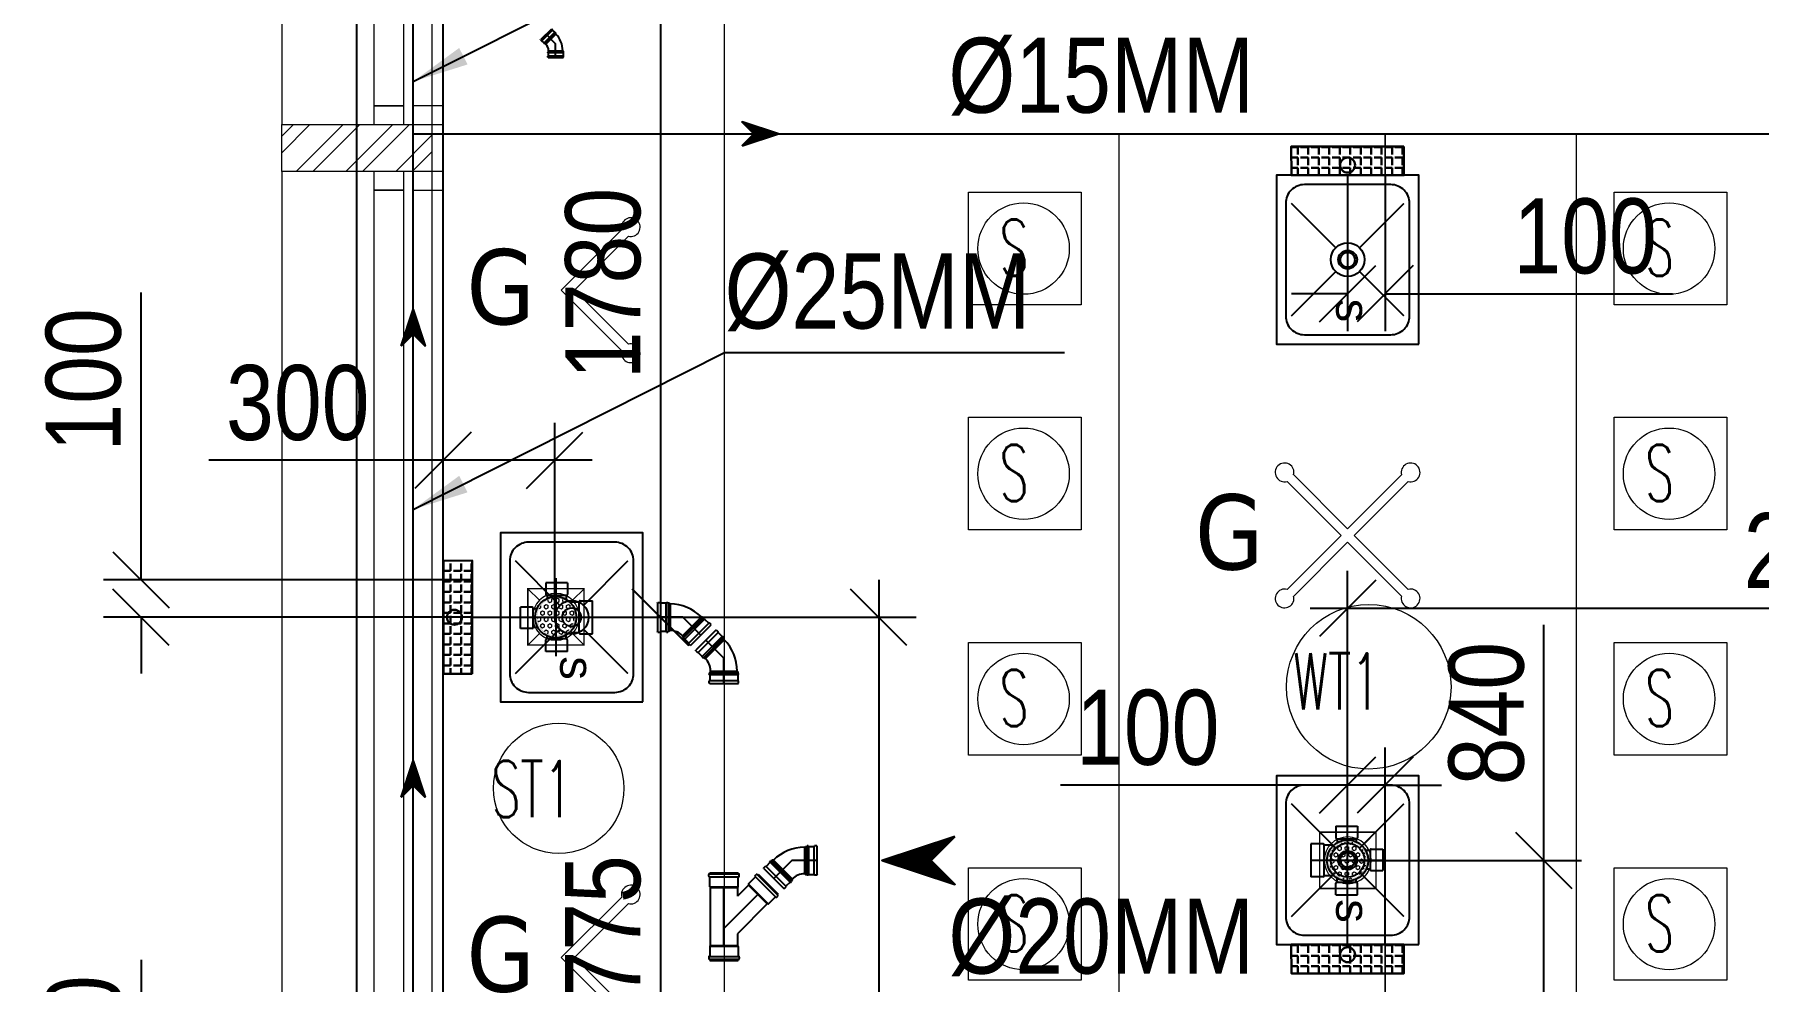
# Model space of a CAD drawing. Header units: inches. Extents: x 5899882 to 5988838, y -468923 to -96891.
# Drawn here: x 5957740 to 5962334, y -144218 to -141695 of the extents above; entities that cross this region are included whole.
import ezdxf

# ---------------------------------------------------------------- set-up
doc = ezdxf.new("R2010")
doc.units = ezdxf.units.IN
doc.header["$MEASUREMENT"] = 0
doc.linetypes.add('1', pattern=[0])
doc.layers.get('Defpoints').update_dxf_attribs({"color": 8})
for name, color, linetype in [('0- SLC ARCH LAYOUT', 7, 'Continuous'), ('0- SLC DIMENSION', 7, 'Continuous'), ('0-SLC RCC GR. FLOOR', 7, 'Continuous'), ('0-SLC-40 MM Waste water pipe', 3, 'Continuous'), ('0-SLC-75MM WASTE PIPE', 6, 'Continuous'), ('0-SLC-DOMESTIC LINE', 5, 'DOMESTIC_LINE'), ('0-SLC-Multi nahani trap', 6, 'Continuous'), ('0-SLC-Toilet fixture', 5, 'Continuous'), ('A-WALL-PATT', 252, 'Continuous'), ('Beam1', 30, 'Continuous')]:
    doc.layers.add(name, color=color, linetype=linetype)
for name, color, linetype, lineweight in [('0-SLC-100 mm Multi nahani trap jali', 253, 'Continuous', 13), ('ARCL-HATCH-B', 8, 'Continuous', 5), ('ARLC-DIM0', 8, 'Continuous', 5), ('ARLC-DOOR-W', 8, 'Continuous', 5), ('ARLC-ELE0', 8, 'Continuous', 9), ('ARLC-FUR (NOMN)', 8, 'Continuous', 9), ('ARLC-FURN', 8, 'Continuous', 9), ('ARLC-GAS BURNER', 8, 'Continuous', 5), ('ARLC-SINK', 8, 'Continuous', 9), ('ARLC-WALL', 8, 'Continuous', 15)]:
    doc.layers.add(name, color=color, linetype=linetype, lineweight=lineweight)
doc.styles.add('ARIAL', font='tahoma.ttf')
doc.styles.add('RS', font='simplex8.shx', dxfattribs={"width": 0.6, "height": 150})
doc.styles.get("Standard").update_dxf_attribs({"font": 'arial.ttf'})
doc.styles.add('swis cn bt', font='swissc.ttf')
doc.linetypes.add('DOMESTIC_LINE', pattern='A,0.5,-0.2,["DWS",ARIAL,S=0.1,R=0,X=-0.1,Y=-0.05],-0.25', length=0.95)
doc.dimstyles.new('SLC', dxfattribs={"dimtxt": 200, "dimasz": 150, "dimexe": 100, "dimexo": 0, "dimgap": 50, "dimtad": 1, "dimdec": 0, "dimrnd": 5, "dimzin": 1, "dimdsep": 46, "dimtxsty": 'swis cn bt', "dimblk": 'OBLIQUE', "dimcen": 60, "dimdle": 100, "dimclrd": 256, "dimclre": 256, "dimclrt": 256, "dimazin": 0, "dimtfac": 1, "dimtdec": 0, "dimtofl": 0, "dimtmove": 0, "dimatfit": 3, "dimfxl": 0.18, "dimtolj": 1, "dimtzin": 0, "dimarcsym": 0})

# ---------------------------------------------------------------- blocks, each defined once
blk = doc.blocks.new('A$C3F525F3E')
at = {"layer": 'Beam1'}
for p, q in [((13415, -39825), (13415, -33675)), ((13645, -39825), (13645, -33675))]:
    blk.add_line(p, q, dxfattribs=at)
blk = doc.blocks.new('GAS')
at = {"layer": 'ARLC-GAS BURNER'}
for points in [[(5808683.2, -109247.1), (5808674.4, -109238.2), (5808835.9, -109076.8)], [(5808853.6, -109382), (5808709.8, -109238.2), (5808853.6, -109094.5)], [(5808683.2, -109229.4), (5808674.4, -109238.2), (5808835.9, -109399.7)]]:
    blk.add_lwpolyline(points, dxfattribs=at)
for centre, start, end in [((5808860, -109070.3), 255, 195), ((5808860, -109406.2), 165, 105)]:
    blk.add_arc(centre, 25, start, end, dxfattribs=at)
at = {"layer": 'ARLC-GAS BURNER', "insert": (5808513.5, -109230.7), "char_height": 200, "attachment_point": 5, "style": 'ARIAL'}
blk.add_mtext('\\A1;G', dxfattribs=at)
blk = doc.blocks.new('sink450')
at = {"layer": 'ARLC-SINK'}
for p, q in [((5952386.3, -145910.2), (5952504.4, -146028.4)), ((5952686.3, -145910.2), (5952568.1, -146028.4)), ((5952504.4, -146092), (5952386.3, -146210.2)), ((5952568.1, -146092), (5952686.3, -146210.2))]:
    blk.add_line(p, q, dxfattribs=at)
blk.add_lwpolyline([(5952311.3, -146250.2), (5952761.3, -146250.2), (5952761.3, -145870.2), (5952311.3, -145870.2)], close=True, dxfattribs=at)
blk.add_lwpolyline([(5952386.3, -146225.2), (5952686.3, -146225.2, 0.414214), (5952736.3, -146175.2), (5952736.3, -145945.2, 0.414214), (5952686.3, -145895.2), (5952386.3, -145895.2, 0.414214), (5952336.3, -145945.2), (5952336.3, -146175.2, 0.414214)], format="xyb", close=True, dxfattribs=at)
for radius in [45, 25]:
    blk.add_circle((5952536.3, -146060.2), radius, dxfattribs=at)
at = {"layer": 'ARLC-FURN', "insert": (5952068.9, -146037.5), "char_height": 0.2, "width": 58.389, "attachment_point": 1}
blk.add_mtext('s', dxfattribs=at)
at = {"layer": 'ARLC-SINK'}
blk.add_text('s', height=90, dxfattribs=at).set_placement((5952640.1, -146090.8))
blk = doc.blocks.new('FGVRRGBV')
at = {"layer": 'ARLC-GAS BURNER'}
for points in [[(5956329.7, -143735.1), (5956185.9, -143591.3)], [(5956329.7, -143735.1), (5956473.4, -143591.3)], [(5956168.2, -143896.6), (5956312, -143752.8), (5956168.2, -143609)], [(5956491.1, -143896.6), (5956347.3, -143752.8), (5956491.1, -143609)], [(5956329.7, -143770.5), (5956185.9, -143914.3)], [(5956329.7, -143770.5), (5956473.4, -143914.3)]]:
    blk.add_lwpolyline(points, dxfattribs=at)
for centre, start, end in [((5956161.7, -143584.9), 345, 285), ((5956497.6, -143584.9), 255, 195), ((5956161.7, -143920.7), 75, 15), ((5956497.6, -143920.7), 165, 105)]:
    blk.add_arc(centre, 25, start, end, dxfattribs=at)
at = {"layer": 'ARLC-GAS BURNER', "insert": (5956014.2, -143745.3), "char_height": 200, "attachment_point": 5, "style": 'ARIAL'}
blk.add_mtext('\\A1;G', dxfattribs=at)
blk = doc.blocks.new('gr.floor')
at = {"layer": 'ARCL-HATCH-B'}
h = blk.add_hatch(dxfattribs=at)
h.set_pattern_fill('ANSI32', color=256, scale=250)
h.set_pattern_definition([(45, (-5944591.39, 107027.8), (-66.2912607, 66.2912607), []), (45, (-5944547.2, 107027.8), (-66.2912607, 66.2912607), [])])
h.paths.add_polyline_path([(13615, -34920), (13215, -34920), (13215, -35045), (13615, -35045)])
at = {"layer": 'ARLC-DIM0'}
for points in [[(13565, -34870), (13565, -34920), (13645, -34920), (13645, -34870)], [(13565, -35045), (13565, -35095), (13645, -35095), (13645, -35045)]]:
    blk.add_lwpolyline(points, close=True, dxfattribs=at)
at = {"layer": 'ARLC-DOOR-W'}
for points in [[(13540, -33850), (13460, -33850), (13460, -34870), (13540, -34870)], [(13460, -34870), (13460, -34920), (13540, -34920), (13540, -34870)], [(13460, -35045), (13460, -35095), (13540, -35095), (13540, -35045)], [(13540, -35095), (13460, -35095), (13460, -38405), (13540, -38405)]]:
    blk.add_lwpolyline(points, close=True, dxfattribs=at)
at = {"layer": 'ARLC-ELE0'}
for p, q in [((13215, -33800), (13215, -34920)), ((13615, -33800), (13615, -34920)), ((13215, -35045), (13215, -38455)), ((13615, -35045), (13615, -38455))]:
    blk.add_line(p, q, dxfattribs=at)
at = {"layer": 'ARLC-FUR (NOMN)'}
for centre, radius in [((15191.5, -35250.4), 121.8), ((16911.5, -35250.4), 121.8), ((15191.5, -35850.4), 121.8), ((16911.5, -35850.4), 121.8), ((16111.4, -36418), 219.2), ((15191.5, -36450.4), 121.8), ((16911.5, -36450.4), 121.8), ((13953.2, -36688.5), 173.6), ((15191.5, -37050.4), 121.8), ((16911.5, -37050.4), 121.8)]:
    blk.add_circle(centre, radius, dxfattribs=at)
at = {"layer": 'ARLC-FURN'}
blk.add_line((14395, -39825), (14395, -33350), dxfattribs=at)
for points in [[(15445, -34945), (15445, -37385), (16665, -37385), (16665, -34945)], [(15345, -35400), (15045, -35400), (15045, -35100), (15345, -35100)], [(17065, -35400), (16765, -35400), (16765, -35100), (17065, -35100)], [(15345, -36000), (15045, -36000), (15045, -35700), (15345, -35700)], [(17065, -36000), (16765, -36000), (16765, -35700), (17065, -35700)], [(15345, -36600), (15045, -36600), (15045, -36300), (15345, -36300)], [(17065, -36600), (16765, -36600), (16765, -36300), (17065, -36300)], [(15345, -37200), (15045, -37200), (15045, -36900), (15345, -36900)], [(17065, -37200), (16765, -37200), (16765, -36900), (17065, -36900)]]:
    blk.add_lwpolyline(points, close=True, dxfattribs=at)
at = {"layer": 'ARLC-WALL', "ltscale": 0.005}
for p, q in [((13415, -34920), (13415, -33800)), ((13415, -38455), (13415, -35045))]:
    blk.add_line(p, q, dxfattribs=at)
at = {"layer": 'ARLC-WALL'}
blk.add_lwpolyline([(13215, -34920), (13615, -34920), (13615, -35045), (13215, -35045)], close=True, dxfattribs=at)
at = {"layer": 'ARLC-DOOR-W'}
for p in [(-5794715, 73876.8), (-5794715, 72098.7)]:
    blk.add_blockref('GAS', p, dxfattribs=at)
at = {"layer": 'ARLC-FURN', "rotation": 270}
for p in [(162115.2, 5917256.3), (160047.7, 5916303.5), (162115.2, 5915656.3)]:
    blk.add_blockref('sink450', p, dxfattribs=at)
at = {"layer": 'ARLC-GAS BURNER'}
blk.add_blockref('FGVRRGBV', (-5940274.7, 107738.1), dxfattribs=at)
at = {"layer": 'ARLC-FUR (NOMN)', "style": 'RS', "width": 0.6}
for s, p in [('S ', (15127.3, -35323.2)), ('S ', (16847.3, -35323.2)), ('S ', (15127.3, -35923.2)), ('S ', (16847.3, -35923.2)), ('WT1', (15910, -36478.5)), ('S ', (15127.3, -36523.2)), ('S ', (16847.3, -36523.2)), ('ST1', (13774.1, -36765.4)), ('S ', (15127.3, -37123.2)), ('S ', (16847.3, -37123.2))]:
    blk.add_text(s, height=150, dxfattribs=at).set_placement(p)
blk = doc.blocks.new('sink22')
at = {"color": 0}
for p, q in [((-150, 150), (-31.8, 31.8)), ((-150, 150), (-31.8, 31.8)), ((31.8, 31.8), (150, 150)), ((31.8, 31.8), (150, 150)), ((-150, -150), (-31.8, -31.8)), ((-150, -150), (-31.8, -31.8)), ((31.8, -31.8), (150, -150)), ((31.8, -31.8), (150, -150))]:
    blk.add_line(p, q, dxfattribs=at)
blk.add_lwpolyline([(-225, -190), (225, -190), (225, 190), (-225, 190)], close=True, dxfattribs=at)
blk.add_lwpolyline([(-150, -165), (150, -165, 0.414214), (200, -115), (200, 115, 0.414214), (150, 165), (-150, 165, 0.414214), (-200, 115), (-200, -115, 0.414214)], format="xyb", close=True, dxfattribs=at)
for radius in [45, 45, 25, 25]:
    blk.add_circle((0, 0), radius, dxfattribs=at)
blk = doc.blocks.new('ARR')
h = blk.add_hatch()
h.set_pattern_fill('ANSI31', color=256)
h.paths.add_polyline_path([(-80, 80), (0, 0), (-80, -80), (162.3, 0)])
at = {"color": 7, "lineweight": 30}
blk.add_lwpolyline([(-80, -80), (0, 0), (-80, 80), (162.3, 0), (-80, -80)], dxfattribs=at)
blk = doc.blocks.new('FD COVER')
at = {"layer": '0-SLC-100 mm Multi nahani trap jali'}
h = blk.add_hatch(color=1, dxfattribs=at)
h.paths.add_polyline_path([(52.4, 0, 1), (-52.4, 0, 1)])
h.paths.add_polyline_path([(-49.7, 0, -1), (49.7, 0, -1)], flags=16)
h = blk.add_hatch(dxfattribs=at)
h.set_pattern_fill('HEX', color=1, scale=45.193777, style=0)
h.set_pattern_definition([(0, (-4759.384, 4380.386), (0, 9.78474), [5.649222, -11.298444]), (120, (-4759.384, 4380.386), (-8.473833, -4.89237), [5.649222, -11.298444]), (60, (-4753.735, 4380.386), (-8.473833, 4.89237), [5.649222, -11.298444])])
h.paths.add_polyline_path([(-49.7, 0, 1), (49.7, 0, 1)])
at = {"layer": '0-SLC-100 mm Multi nahani trap jali', "color": 1, "ltscale": 3}
for p, q in [((-75, 75), (-44.2, 44.2)), ((75, 75), (44.2, 44.2)), ((-44.2, -44.2), (-75, -75)), ((44.2, -44.2), (75, -75))]:
    blk.add_line(p, q, dxfattribs=at)
at = {"layer": '0-SLC-100 mm Multi nahani trap jali', "color": 1, "ltscale": 3, "const_width": 3.75}
blk.add_lwpolyline([(-75, -75), (75, -75), (75, 75), (-75, 75)], close=True, dxfattribs=at)
at = {"layer": '0-SLC-100 mm Multi nahani trap jali', "color": 1, "ltscale": 3}
blk.add_circle((0, 0), 62.5, dxfattribs=at)
blk = doc.blocks.new('A$C52224D05')
at = {"layer": '0-SLC-Multi nahani trap', "linetype": 'Continuous'}
h = blk.add_hatch(color=256, dxfattribs=at)
h.paths.add_polyline_path([(58.1, 0, 1), (-57.9, 0, 1)])
h.paths.add_polyline_path([(-54.9, 0, -1), (55.1, 0, -1)], flags=16)
for p, q in [((0, 103.7), (0, -103.7)), ((-25.9, 91.4), (-25.9, 77.8)), ((31.1, 91.4), (-25.9, 91.4)), ((-25.9, 77.8), (-25.9, 60.2)), ((28.7, 57.9), (-23.6, 57.9)), ((-22.4, 57.9), (-22.4, 50.2)), ((27.6, 57.9), (27.6, 47.6)), ((31.1, 91.4), (31.1, 77.8)), ((31.1, 77.8), (31.1, 60.2)), ((-96.3, 0), (95.2, 0)), ((-78.2, 26.7), (-93.7, 26.7)), ((-93.7, -30.2), (-93.7, 26.7)), ((-62.6, 26.7), (-78.2, 26.7)), ((-60.3, -27.9), (-60.3, 24.4)), ((-60.3, 23.3), (-50.5, 23.3)), ((41.1, 41), (63, 41)), ((63, -41.5), (63, 41.5)), ((65.5, 44), (74, 44)), ((74, 44), (97.8, 44)), ((97.8, -44), (97.8, 44)), ((-78.2, -30.2), (-93.7, -30.2)), ((-62.6, -30.2), (-77.7, -30.2)), ((-60.3, -26.7), (-50.5, -26.7)), ((41.1, -41), (63, -41)), ((65.5, -44), (74, -44)), ((74, -44), (97.8, -44)), ((-25.9, -77.8), (-25.9, -60.2)), ((-25.9, -91.4), (-25.9, -77.8)), ((31.1, -91.4), (-25.9, -91.4)), ((28.7, -57.9), (-23.6, -57.9)), ((-22.4, -57.9), (-22.4, -50.2)), ((27.6, -57.9), (27.6, -47.6)), ((31.1, -77.8), (31.1, -60.2)), ((31.1, -91.4), (31.1, -77.8))]:
    blk.add_line(p, q, dxfattribs=at)
blk.add_circle((0.1, 0), 55, dxfattribs=at)
for centre, radius, start, end in [((-23.6, 60.2), 2.33, 180, 270), ((28.7, 60.2), 2.33, 270, 0), ((-62.6, 24.4), 2.33, 0, 90), ((65.5, 41.5), 2.5, 90, 180), ((-62.6, -27.9), 2.33, 270, 0), ((65.5, -41.5), 2.5, 180, 270), ((-23.6, -60.2), 2.33, 90, 180), ((28.7, -60.2), 2.33, 0, 90)]:
    blk.add_arc(centre, radius, start, end, dxfattribs=at)
blk = doc.blocks.new('1248')
at = {"color": 0}
for p, q in [((-21.4, 74.3), (-74.3, 21.4)), ((-15.6, 68.6), (-68.6, 15.6)), ((-57.9, 4.9), (-4.9, 57.9)), ((-1.5, 54.5), (-54.5, 1.5)), ((-52.1, -0.9), (1, 52.1)), ((-52.1, -0.9), (1, 52.1)), ((0.8, 49.3), (-49.3, -0.8)), ((-21.4, 74.3), (-19.5, 75)), ((-19.5, 75), (-15, 70.5)), ((-15.6, 68.6), (-15, 70.5)), ((-4.9, 57.9), (-15.6, 68.6)), ((-4.9, 57.9), (-3, 58.5)), ((-3, 58.5), (-0.9, 56.5)), ((-1.5, 54.5), (-0.9, 56.5)), ((1, 52.1), (-1.5, 54.5)), ((0.8, 49.3), (1, 52.1)), ((-74.3, 21.4), (-75, 19.5)), ((-75, 19.5), (-70.6, 15)), ((-68.6, 15.6), (-70.6, 15)), ((-57.9, 4.9), (-68.6, 15.6)), ((-57.9, 4.9), (-58.5, 3)), ((-58.5, 3), (-56.5, 0.9)), ((-54.5, 1.5), (-56.5, 0.9)), ((-52.1, -0.9), (-54.5, 1.5)), ((34.2, -35.4), (34.3, 35.4)), ((34.3, 35.4), (36.2, 37.5)), ((36.2, 37.5), (39.6, 37.5)), ((36.2, 37.5), (36.2, -37.5)), ((36.2, 37.5), (36.2, -37.5)), ((39.6, 37.5), (40.5, 39.3)), ((39.6, -37.5), (39.6, 37.5)), ((43.5, 39.3), (40.5, 39.3)), ((44.4, 37.5), (43.5, 39.3)), ((44.4, 37.5), (59.5, 37.5)), ((44.4, 37.5), (44.4, -37.5)), ((59.5, 37.5), (60.5, 39.3)), ((59.5, -37.5), (59.5, 37.5)), ((66.8, 39.3), (60.5, 39.3)), ((66.8, 39.3), (67.8, 37.5)), ((67.8, -37.5), (67.8, 37.5)), ((-49.3, -0.8), (-52.1, -0.9)), ((34.2, -35.4), (36.2, -37.5)), ((36.2, -37.5), (39.6, -37.5)), ((39.6, -37.5), (40.5, -39.3)), ((43.5, -39.3), (40.5, -39.3)), ((44.4, -37.5), (43.5, -39.3)), ((44.4, -37.5), (59.5, -37.5)), ((59.5, -37.5), (60.5, -39.3)), ((66.8, -39.3), (60.5, -39.3)), ((67.8, -37.5), (66.8, -39.3))]:
    blk.add_line(p, q, dxfattribs=at)
at = {"color": 8}
blk.add_lwpolyline([(-47.9, 47.9), (0, 0), (67.8, 0)], dxfattribs=at)
at = {"color": 0}
for major_axis, start_param, end_param in [((0, 47.3), 2.356166, 3.141564), ((0, 118.1), 2.356191, 3.14159)]:
    blk.add_ellipse((34.3, 82.7), major_axis=major_axis, ratio=1, start_param=start_param, end_param=end_param, dxfattribs=at)
blk = doc.blocks.new('A$C23A5667F')
at = {"color": 0}
for p, q in [((-192.7, 122), (-122, 192.7)), ((-190.9, 117.9), (-117.9, 190.9)), ((-183.9, 110.8), (-110.8, 183.9)), ((-119, 189.7), (-122, 192.7)), ((-110.8, 187.4), (-114.3, 190.9)), ((-157.3, 86.6), (-86.6, 157.3)), ((-153.8, 86.6), (-86.6, 153.8)), ((-86.9, 157.6), (-112, 182.7)), ((-86.6, 157), (-86.6, 153.8)), ((-86.6, 153.8), (19.7, 47.5)), ((-189.7, 119), (-192.7, 122)), ((-187.4, 110.8), (-190.9, 114.3)), ((-157.6, 86.9), (-182.7, 112)), ((-157, 86.6), (-153.8, 86.6)), ((-153.8, 86.6), (-114.7, 47.5)), ((-193.3, 50), (-197.5, 50)), ((-197.5, -50), (-197.5, 50)), ((-193.3, -51.7), (-193.3, 51.7)), ((-185.8, 54.2), (-190.8, 54.2)), ((-183.3, -51.7), (-183.3, 51.7)), ((-147.8, 50), (-183.3, 50)), ((-147.5, -50), (-147.5, 50)), ((-147.3, 49.8), (-145, 47.5)), ((-145, -47.5), (-145, 47.5)), ((63.4, 49.8), (61.2, 47.5)), ((61.2, -47.5), (61.2, 47.5)), ((63.7, -50), (63.7, 50)), ((64, 50), (99.5, 50)), ((99.5, -51.7), (99.5, 51.7)), ((102, 54.2), (107, 54.2)), ((109.5, -51.7), (109.5, 51.7)), ((109.5, 50), (113.7, 50)), ((113.7, -50), (113.7, 50)), ((-193.3, -50), (-197.5, -50)), ((-185.8, -54.2), (-190.8, -54.2)), ((-147.8, -50), (-183.3, -50)), ((-147.3, -49.8), (-145, -47.5)), ((63.4, -49.8), (61.2, -47.5)), ((64, -50), (99.5, -50)), ((102, -54.2), (107, -54.2)), ((109.5, -50), (113.7, -50))]:
    blk.add_line(p, q, dxfattribs=at)
at = {"color": 8}
for points in [[(-120.2, 120.2), (0, 0)], [(61.2, 0), (-145, 0)]]:
    blk.add_lwpolyline(points, dxfattribs=at)
at = {"color": 0}
for points in [[(-145, 47.5), (-114.7, 47.5)], [(19.7, 47.5), (61.2, 47.5)], [(61.2, -47.5), (-145, -47.5)]]:
    blk.add_lwpolyline(points, dxfattribs=at)
for centre, radius, start, end in [((-116.1, 189.2), 2.5, 45, 135), ((-112.6, 185.6), 2.5, 315, 45), ((-87.5, 157), 0.833, 0, 45), ((-189.2, 116.1), 2.5, 135, 225), ((-185.6, 112.6), 2.5, 225, 315), ((-157, 87.5), 0.833, 225, 270), ((-190.8, 51.7), 2.5, 90, 180), ((-185.8, 51.7), 2.5, 0, 90), ((-147.8, 49.2), 0.833, 45, 90), ((64, 49.2), 0.833, 90, 135), ((102, 51.7), 2.5, 90, 180), ((107, 51.7), 2.5, 0, 90), ((-190.8, -51.7), 2.5, 180, 270), ((-185.8, -51.7), 2.5, 270, 0), ((-147.8, -49.2), 0.833, 270, 315), ((64, -49.2), 0.833, 225, 270), ((102, -51.7), 2.5, 180, 270), ((107, -51.7), 2.5, 270, 0)]:
    blk.add_arc(centre, radius, start, end, dxfattribs=at)
blk = doc.blocks.new('_OBLIQUE')
at = {"color": 0, "linetype": 'ByBlock'}
blk.add_line((-0.5, -0.5), (0.5, 0.5), dxfattribs=at)
blk = doc.blocks.new('*D476')
at = {"layer": '0- SLC DIMENSION', "lineweight": -2, "transparency": 16777216}
for p, q in [((5961238.9, -143893.8), (5961238.9, -143123.7)), ((5963858.9, -143893.8), (5963858.9, -143123.7)), ((5963958.9, -143223.7), (5961138.9, -143223.7))]:
    blk.add_line(p, q, dxfattribs=at)
at = {"layer": 'Defpoints', "color": 0, "transparency": 16777216}
for p in [(5961238.9, -143223.7), (5961238.9, -143893.8), (5963858.9, -143893.8)]:
    blk.add_point(p, dxfattribs=at)
at = {"layer": '0- SLC DIMENSION', "lineweight": -2, "transparency": 16777216, "xscale": 150, "yscale": 150, "zscale": 150, "rotation": 180}
blk.add_blockref('_OBLIQUE', (5961238.9, -143223.7), dxfattribs=at)
at = {"layer": '0- SLC DIMENSION', "lineweight": -2, "transparency": 16777216, "xscale": 150, "yscale": 150, "zscale": 150}
blk.add_blockref('_OBLIQUE', (5963858.9, -143223.7), dxfattribs=at)
at = {"layer": '0- SLC DIMENSION', "transparency": 16777216, "insert": (5962548.9, -143070.9), "char_height": 200, "attachment_point": 5, "style": 'swis cn bt'}
blk.add_mtext('\\A1;2620', dxfattribs=at)
blk = doc.blocks.new('*D480')
at = {"layer": '0- SLC DIMENSION', "lineweight": -2, "transparency": 16777216}
for p, q in [((5961761.9, -143895.7), (5961761.9, -143267.5)), ((5961240, -143895.7), (5961861.9, -143895.7)), ((5961761.9, -144835.1), (5961761.9, -143895.7)), ((5961240, -144735.1), (5961861.9, -144735.1))]:
    blk.add_line(p, q, dxfattribs=at)
at = {"layer": 'Defpoints', "color": 0, "transparency": 16777216}
for p in [(5961240, -143895.7), (5961761.9, -143895.7), (5961240, -144735.1)]:
    blk.add_point(p, dxfattribs=at)
at = {"layer": '0- SLC DIMENSION', "lineweight": -2, "transparency": 16777216, "xscale": 150, "yscale": 150, "zscale": 150}
for p, rotation in [((5961761.9, -143895.7), 90), ((5961761.9, -144735.1), 270)]:
    blk.add_blockref('_OBLIQUE', p, dxfattribs=dict(at, rotation=rotation))
at = {"layer": '0- SLC DIMENSION', "transparency": 16777216, "insert": (5961609.2, -143504), "char_height": 200, "attachment_point": 5, "rotation": 90, "style": 'swis cn bt'}
blk.add_mtext('\\A1;840', dxfattribs=at)
blk = doc.blocks.new('*D481')
at = {"layer": '0- SLC DIMENSION', "lineweight": -2, "transparency": 16777216}
for p, q in [((5958828.9, -143247.3), (5958828.9, -142729)), ((5959126.4, -143247.3), (5959126.4, -142729)), ((5958828.9, -142829), (5958204.3, -142829)), ((5959226.4, -142829), (5958828.9, -142829))]:
    blk.add_line(p, q, dxfattribs=at)
at = {"layer": 'Defpoints', "color": 0, "transparency": 16777216}
for p in [(5958828.9, -142829), (5958828.9, -143247.3), (5959126.4, -143247.3)]:
    blk.add_point(p, dxfattribs=at)
at = {"layer": '0- SLC DIMENSION', "lineweight": -2, "transparency": 16777216, "xscale": 150, "yscale": 150, "zscale": 150, "rotation": 180}
blk.add_blockref('_OBLIQUE', (5958828.9, -142829), dxfattribs=at)
at = {"layer": '0- SLC DIMENSION', "lineweight": -2, "transparency": 16777216, "xscale": 150, "yscale": 150, "zscale": 150}
blk.add_blockref('_OBLIQUE', (5959126.4, -142829), dxfattribs=at)
at = {"layer": '0- SLC DIMENSION', "transparency": 16777216, "insert": (5958441.6, -142676.5), "char_height": 200, "attachment_point": 5, "style": 'swis cn bt'}
blk.add_mtext('\\A1;300', dxfattribs=at)
blk = doc.blocks.new('*D482')
at = {"layer": '0- SLC DIMENSION', "lineweight": -2, "transparency": 16777216}
for p, q in [((5959989.5, -143147.3), (5959989.5, -146939.5)), ((5959128.8, -143247.3), (5960089.5, -143247.3)), ((5959128.8, -146839.5), (5960089.5, -146839.5))]:
    blk.add_line(p, q, dxfattribs=at)
at = {"layer": 'Defpoints', "color": 0, "transparency": 16777216}
for p in [(5959128.8, -143247.3), (5959128.8, -146839.5), (5959989.5, -146839.5)]:
    blk.add_point(p, dxfattribs=at)
at = {"layer": '0- SLC DIMENSION', "lineweight": -2, "transparency": 16777216, "xscale": 150, "yscale": 150, "zscale": 150}
for p, rotation in [((5959989.5, -143247.3), 90), ((5959989.5, -146839.5), 270)]:
    blk.add_blockref('_OBLIQUE', p, dxfattribs=dict(at, rotation=rotation))
at = {"layer": '0- SLC DIMENSION', "transparency": 16777216, "insert": (5959836.8, -145043.4), "char_height": 200, "attachment_point": 5, "rotation": 90, "style": 'swis cn bt'}
blk.add_mtext('\\A1;3590', dxfattribs=at)
blk = doc.blocks.new('*D533')
at = {"layer": '0- SLC DIMENSION', "lineweight": -2, "transparency": 16777216}
for p, q in [((5959408.2, -141369), (5959408.2, -143347.3)), ((5958906.3, -141469), (5959508.2, -141469)), ((5958906.3, -143247.3), (5959508.2, -143247.3))]:
    blk.add_line(p, q, dxfattribs=at)
at = {"layer": 'Defpoints', "color": 0, "transparency": 16777216}
for p in [(5958906.3, -141469), (5958906.3, -143247.3), (5959408.2, -143247.3)]:
    blk.add_point(p, dxfattribs=at)
at = {"layer": '0- SLC DIMENSION', "lineweight": -2, "transparency": 16777216, "xscale": 150, "yscale": 150, "zscale": 150}
for p, rotation in [((5959408.2, -141469), 90), ((5959408.2, -143247.3), 270)]:
    blk.add_blockref('_OBLIQUE', p, dxfattribs=dict(at, rotation=rotation))
at = {"layer": '0- SLC DIMENSION', "transparency": 16777216, "insert": (5959255.6, -142358.1), "char_height": 200, "attachment_point": 5, "rotation": 90, "style": 'swis cn bt'}
blk.add_mtext('\\A1;1780', dxfattribs=at)
blk = doc.blocks.new('*D534')
at = {"layer": '0- SLC DIMENSION', "lineweight": -2, "transparency": 16777216}
for p, q in [((5959408, -143147.3), (5959408, -145124.7)), ((5958906.3, -143247.3), (5959508, -143247.3)), ((5958906.3, -145024.7), (5959508, -145024.7))]:
    blk.add_line(p, q, dxfattribs=at)
at = {"layer": 'Defpoints', "color": 0, "transparency": 16777216}
for p in [(5958906.3, -143247.3), (5958906.3, -145024.7), (5959408, -145024.7)]:
    blk.add_point(p, dxfattribs=at)
at = {"layer": '0- SLC DIMENSION', "lineweight": -2, "transparency": 16777216, "xscale": 150, "yscale": 150, "zscale": 150}
for p, rotation in [((5959408, -143247.3), 90), ((5959408, -145024.7), 270)]:
    blk.add_blockref('_OBLIQUE', p, dxfattribs=dict(at, rotation=rotation))
at = {"layer": '0- SLC DIMENSION', "transparency": 16777216, "insert": (5959255.4, -144136), "char_height": 200, "attachment_point": 5, "rotation": 90, "style": 'swis cn bt'}
blk.add_mtext('\\A1;1775', dxfattribs=at)
blk = doc.blocks.new('*D609')
at = {"layer": '0- SLC DIMENSION', "lineweight": -2, "transparency": 16777216}
for p, q in [((5958024, -143147.5), (5958024, -142382.3)), ((5958906.3, -143147.5), (5957924, -143147.5)), ((5958906.4, -143247.3), (5957924, -143247.3)), ((5958024, -143247.3), (5958024, -143397.3))]:
    blk.add_line(p, q, dxfattribs=at)
at = {"layer": 'Defpoints', "color": 0, "transparency": 16777216}
for p in [(5958906.3, -143147.5), (5958024, -143247.3), (5958906.4, -143247.3)]:
    blk.add_point(p, dxfattribs=at)
at = {"layer": '0- SLC DIMENSION', "lineweight": -2, "transparency": 16777216, "xscale": 150, "yscale": 150, "zscale": 150}
for p, rotation in [((5958024, -143147.5), 270), ((5958024, -143247.3), 90)]:
    blk.add_blockref('_OBLIQUE', p, dxfattribs=dict(at, rotation=rotation))
at = {"layer": '0- SLC DIMENSION', "transparency": 16777216, "insert": (5957871.3, -142614.9), "char_height": 200, "attachment_point": 5, "rotation": 90, "style": 'swis cn bt'}
blk.add_mtext('\\A1;100', dxfattribs=at)
blk = doc.blocks.new('*D610')
at = {"layer": '0- SLC DIMENSION', "lineweight": -2, "transparency": 16777216}
for p, q in [((5958025, -144925), (5958025, -144159.8)), ((5958907.3, -144925), (5957925, -144925)), ((5958907.3, -145024.8), (5957925, -145024.8)), ((5958025, -145024.8), (5958025, -145174.8))]:
    blk.add_line(p, q, dxfattribs=at)
at = {"layer": 'Defpoints', "color": 0, "transparency": 16777216}
for p in [(5958907.3, -144925), (5958025, -145024.8), (5958907.3, -145024.8)]:
    blk.add_point(p, dxfattribs=at)
at = {"layer": '0- SLC DIMENSION', "lineweight": -2, "transparency": 16777216, "xscale": 150, "yscale": 150, "zscale": 150}
for p, rotation in [((5958025, -144925), 270), ((5958025, -145024.8), 90)]:
    blk.add_blockref('_OBLIQUE', p, dxfattribs=dict(at, rotation=rotation))
at = {"layer": '0- SLC DIMENSION', "transparency": 16777216, "insert": (5957872.3, -144392.4), "char_height": 200, "attachment_point": 5, "rotation": 90, "style": 'swis cn bt'}
blk.add_mtext('\\A1;100', dxfattribs=at)
blk = doc.blocks.new('*D614')
at = {"layer": '0- SLC DIMENSION', "lineweight": -2, "transparency": 16777216}
for p, q in [((5961238.9, -144119.5), (5961238.9, -143594.5)), ((5961338.9, -144120.1), (5961338.9, -143594.5)), ((5961238.9, -143694.5), (5960473.7, -143694.5)), ((5961338.9, -143694.5), (5961488.9, -143694.5))]:
    blk.add_line(p, q, dxfattribs=at)
at = {"layer": 'Defpoints', "color": 0, "transparency": 16777216}
for p in [(5961238.9, -143694.5), (5961238.9, -144119.5), (5961338.9, -144120.1)]:
    blk.add_point(p, dxfattribs=at)
at = {"layer": '0- SLC DIMENSION', "lineweight": -2, "transparency": 16777216, "xscale": 150, "yscale": 150, "zscale": 150}
blk.add_blockref('_OBLIQUE', (5961238.9, -143694.5), dxfattribs=at)
at = {"layer": '0- SLC DIMENSION', "lineweight": -2, "transparency": 16777216, "xscale": 150, "yscale": 150, "zscale": 150, "rotation": 180}
blk.add_blockref('_OBLIQUE', (5961338.9, -143694.5), dxfattribs=at)
at = {"layer": '0- SLC DIMENSION', "transparency": 16777216, "insert": (5960706.3, -143541.8), "char_height": 200, "attachment_point": 5, "style": 'swis cn bt'}
blk.add_mtext('\\A1;100', dxfattribs=at)
blk = doc.blocks.new('*D618')
at = {"layer": '0- SLC DIMENSION', "lineweight": -2, "transparency": 16777216}
for p, q in [((5961238.9, -142069.5), (5961238.9, -142485.4)), ((5961338.9, -142069.5), (5961338.9, -142485.4)), ((5961238.9, -142385.4), (5961088.9, -142385.4)), ((5961338.9, -142385.4), (5962104.1, -142385.4))]:
    blk.add_line(p, q, dxfattribs=at)
at = {"layer": 'Defpoints', "color": 0, "transparency": 16777216}
for p in [(5961238.9, -142069.5), (5961338.9, -142069.5), (5961338.9, -142385.4)]:
    blk.add_point(p, dxfattribs=at)
at = {"layer": '0- SLC DIMENSION', "lineweight": -2, "transparency": 16777216, "xscale": 150, "yscale": 150, "zscale": 150}
blk.add_blockref('_OBLIQUE', (5961238.9, -142385.4), dxfattribs=at)
at = {"layer": '0- SLC DIMENSION', "lineweight": -2, "transparency": 16777216, "xscale": 150, "yscale": 150, "zscale": 150, "rotation": 180}
blk.add_blockref('_OBLIQUE', (5961338.9, -142385.4), dxfattribs=at)
at = {"layer": '0- SLC DIMENSION', "transparency": 16777216, "insert": (5961871.5, -142232.7), "char_height": 200, "attachment_point": 5, "style": 'swis cn bt'}
blk.add_mtext('\\A1;100', dxfattribs=at)

msp = doc.modelspace()

# ---------------------------------------------------------------- block references
at = {"layer": '0- SLC ARCH LAYOUT'}
msp.add_blockref('gr.floor', (5945183.9, -107014.5), dxfattribs=at)

# ---------------------------------------------------------------- next in the draw order: hatches: boundary and pattern name
at = {"layer": 'A-WALL-PATT', "lineweight": 30}
h = msp.add_hatch(dxfattribs=at)
h.set_pattern_fill('ANGLE', color=8, scale=4, angle=-180)
h.set_pattern_definition([(180, (5993320.773, -151689.59), (-2e-14, -27.94), [20.32, -7.62]), (270, (5993320.773, -151689.59), (27.94, -2e-14), [20.32, -7.62])])
h.paths.add_polyline_path([(5961388.8, -141992.8), (5961088.8, -141992.9), (5961088.9, -142069.5), (5961388.9, -142069.4)])
h = msp.add_hatch(dxfattribs=at)
h.set_pattern_fill('ANGLE', color=8, scale=4, angle=-270)
h.set_pattern_definition([(90, (5949209.57, -175254.998), (-27.94, 2e-14), [20.32, -7.62]), (180, (5949209.57, -175254.998), (-2e-14, -27.94), [20.32, -7.62])])
h.paths.add_polyline_path([(5958906.3, -143398.1), (5958906.3, -143096.4), (5958829.7, -143096.5), (5958829.7, -143398.1)])
h = msp.add_hatch(dxfattribs=at)
h.set_pattern_fill('ANGLE', color=8, scale=4, angle=-180)
h.set_pattern_definition([(180, (5993320.773, -153816.243), (-2e-14, -27.94), [20.32, -7.62]), (270, (5993320.773, -153816.243), (27.94, -2e-14), [20.32, -7.62])])
h.paths.add_polyline_path([(5961388.8, -144119.5), (5961088.8, -144119.5), (5961088.9, -144196.1), (5961388.9, -144196.1)])

# ---------------------------------------------------------------- next in the draw order: linework, layer by layer
at = {"layer": '0-SLC-40 MM Waste water pipe', "lineweight": 30}
for centre in [(5961238.9, -142042.6), (5961238.9, -142295.1), (5958859, -143247.3), (5961238.9, -143893.8), (5961238.9, -144146.4)]:
    msp.add_circle(centre, 20, dxfattribs=at)
at = {"layer": '0-SLC-DOMESTIC LINE', "color": 5, "linetype": '1', "const_width": 5}
for points in [[(5958906.3, -141369.2), (5958748.9, -141369.2), (5958748.9, -146689.5)], [(5963961, -142069.5), (5963961, -141959.5), (5958748.9, -141959.5)], [(5961338.9, -142069.5), (5961338.9, -141959.5)], [(5958748.9, -143147.5), (5958906.3, -143147.4)], [(5961338.9, -144119.5), (5961338.9, -144252.3)]]:
    msp.add_lwpolyline(points, dxfattribs=at)
at = {"layer": 'A-WALL-PATT', "color": 8, "lineweight": 30}
for points in [[(5961388.8, -141992.8), (5961088.8, -141992.9), (5961088.9, -142069.5), (5961388.9, -142069.4)], [(5958906.3, -143398.1), (5958906.3, -143096.4), (5958829.7, -143096.5), (5958829.7, -143398.1)], [(5961388.8, -144119.5), (5961088.8, -144119.5), (5961088.9, -144196.1), (5961388.9, -144196.1)]]:
    msp.add_lwpolyline(points, close=True, dxfattribs=at)

# ---------------------------------------------------------------- next in the draw order: block references
at = {"layer": '0-SLC RCC GR. FLOOR', "color": 1}
msp.add_blockref('A$C3F525F3E', (5945183.9, -107014.5), dxfattribs=at)
at = {"layer": '0-SLC-100 mm Multi nahani trap jali', "lineweight": -3, "xscale": -1, "rotation": 270}
for p in [(5959129.5, -143246.2), (5961239.2, -143894.9)]:
    msp.add_blockref('FD COVER', p, dxfattribs=at)
at = {"layer": '0-SLC-40 MM Waste water pipe', "lineweight": 30, "xscale": 0.53336504783528, "yscale": 0.53336504783528, "zscale": 0.53336504783528, "rotation": 135.002997705727}
msp.add_blockref('1248', (5959128.7, -141719.7), dxfattribs=at)
at = {"layer": '0-SLC-75MM WASTE PIPE'}
for name, p, xscale, yscale, zscale, rotation in [('1248', (5959467.8, -143247.3), 1.000059464691145, 1.000059464691145, 1.000059464691145, 180.0039884675325), ('1248', (5959576.9, -143356.4), 1.000059464691145, 1.000059464691145, 1.000059464691145, 135.0039884675325), ('1248', (5959758, -143895.3), 1.000059464691146, 1.000059464691146, 1.000059464691146, 225.0024565101186), ('A$C23A5667F', (5959577.2, -144076.1), 0.75, 0.75, 0.75, 269.9994501132429)]:
    msp.add_blockref(name, p, dxfattribs=dict(at, xscale=xscale, yscale=yscale, zscale=zscale, rotation=rotation))
at = {"layer": '0-SLC-75MM WASTE PIPE', "color": 8, "xscale": 0.8, "yscale": 0.8, "zscale": 0.8, "rotation": 180}
msp.add_blockref('ARR', (5960128.5, -143895.2), dxfattribs=at)
at = {"layer": '0-SLC-DOMESTIC LINE', "color": 5, "linetype": '1', "xscale": 0.4, "yscale": 0.4, "zscale": 0.4}
msp.add_blockref('ARR', (5959657.5, -141959.5), dxfattribs=at)
at = {"layer": '0-SLC-DOMESTIC LINE', "color": 5, "linetype": '1', "xscale": -0.4, "yscale": 0.4, "zscale": 0.4, "rotation": 270}
for p in [(5958748.9, -142492.3), (5958748.9, -143694.4)]:
    msp.add_blockref('ARR', p, dxfattribs=at)
at = {"layer": '0-SLC-Multi nahani trap', "linetype": 'Continuous', "extrusion": (0, 0, -1), "xscale": -1, "zscale": -1}
msp.add_blockref('A$C52224D05', (-5959128.8, -143247.1), dxfattribs=at)
at = {"layer": '0-SLC-Multi nahani trap', "linetype": 'Continuous', "extrusion": (0, 0, -1), "xscale": -1, "zscale": -1, "rotation": 180}
msp.add_blockref('A$C52224D05', (-5961238.9, -143895.1), dxfattribs=at)
at = {"layer": '0-SLC-Toilet fixture', "color": 140, "rotation": 90}
for p in [(5961238.9, -142294.5), (5959171.4, -143247.3), (5961238.9, -143894.5)]:
    msp.add_blockref('sink22', p, dxfattribs=at)

# ---------------------------------------------------------------- next in the draw order: texts
at = {"layer": '0-SLC-DOMESTIC LINE', "linetype": '1', "char_height": 200, "width": 687.595, "attachment_point": 1}
for s, insert in [('{\\fSwis721 Cn BT|b0|i0|c0|p34;%%C15MM}', (5960175.1, -141703.1)), ('{\\fSwis721 Cn BT|b0|i0|c0|p34;%%C25MM}', (5959578.9, -142278)), ('{\\fSwis721 Cn BT|b0|i0|c0|p34;%%C20MM}', (5960175.1, -143996.6))]:
    msp.add_mtext(s, dxfattribs=dict(at, insert=insert))

# ---------------------------------------------------------------- next in the draw order: dimensions: what is measured, and where the dimension line sits
at = {"layer": '0- SLC DIMENSION'}
for base, p1, p2, picture, middle in [((5959408.2, -143247.3), (5958906.3, -141469), (5958906.3, -143247.3), '*D533', (5959255.6, -142358.1)), ((5959408, -145024.7), (5958906.3, -143247.3), (5958906.3, -145024.7), '*D534', (5959255.4, -144136)), ((5959989.5, -146839.5), (5959128.8, -143247.3), (5959128.8, -146839.5), '*D482', (5959836.8, -145043.4))]:
    dim = msp.add_linear_dim(base=base, p1=p1, p2=p2, angle=90, dimstyle='SLC', override={"dimfxl": 0}, dxfattribs=at)
    dim.commit()
    dim.dimension.update_dxf_attribs({"geometry": picture, "text_midpoint": middle})
for base, p1, p2, picture, middle in [((5961338.9, -142385.4), (5961238.9, -142069.5), (5961338.9, -142069.5), '*D618', (5961871.5, -142232.7)), ((5958828.8662, -142829), (5959126.3958, -143247.2805), (5958828.8662, -143247.2805), '*D481', (5958441.5934, -142676.4675)), ((5961238.9, -143223.7), (5963858.9, -143893.8), (5961238.9, -143893.8), '*D476', (5962548.9, -143070.9))]:
    dim = msp.add_linear_dim(base=base, p1=p1, p2=p2, dimstyle='SLC', override={"dimfxl": 0}, dxfattribs=at)
    dim.commit()
    dim.dimension.update_dxf_attribs({"geometry": picture, "text_midpoint": middle})
for base, p1, p2, picture, middle in [((5958024, -143247.3), (5958906.3, -143147.5), (5958906.4, -143247.3), '*D609', (5958024, -142614.9)), ((5961761.9, -143895.7), (5961240, -144735.1), (5961240, -143895.7), '*D480', (5961761.9, -143504)), ((5958025, -145024.8), (5958907.3, -144925), (5958907.3, -145024.8), '*D610', (5958025, -144392.4))]:
    dim = msp.add_linear_dim(base=base, p1=p1, p2=p2, angle=90, dimstyle='SLC', override={"dimfxl": 0}, dxfattribs=at)
    dim.commit()
    dim.dimension.update_dxf_attribs({"geometry": picture, "text_midpoint": middle, "dimtype": 160})
dim = msp.add_linear_dim(base=(5961238.9, -143694.5), p1=(5961338.9, -144120.1), p2=(5961238.9, -144119.5), dimstyle='SLC', override={"dimfxl": 0}, dxfattribs=at)
dim.commit()
dim.dimension.update_dxf_attribs({"geometry": '*D614', "text_midpoint": (5960706.3, -143694.5), "dimtype": 160})

# ---------------------------------------------------------------- next in the draw order: leaders
at = {"layer": '0-SLC-DOMESTIC LINE', "linetype": '1'}
for points in [[(5958748.9, -141820), (5959578.9, -141401.5), (5960484.9, -141401.5)], [(5958748.9, -142960), (5959578.9, -142541.5), (5960484.9, -142541.5)]]:
    msp.add_leader(points, dimstyle='SLC', override={"dimgap": 50, "dimtad": 0, "dimfxlon": 1}, dxfattribs=at)

doc.saveas('drawing.dxf')
